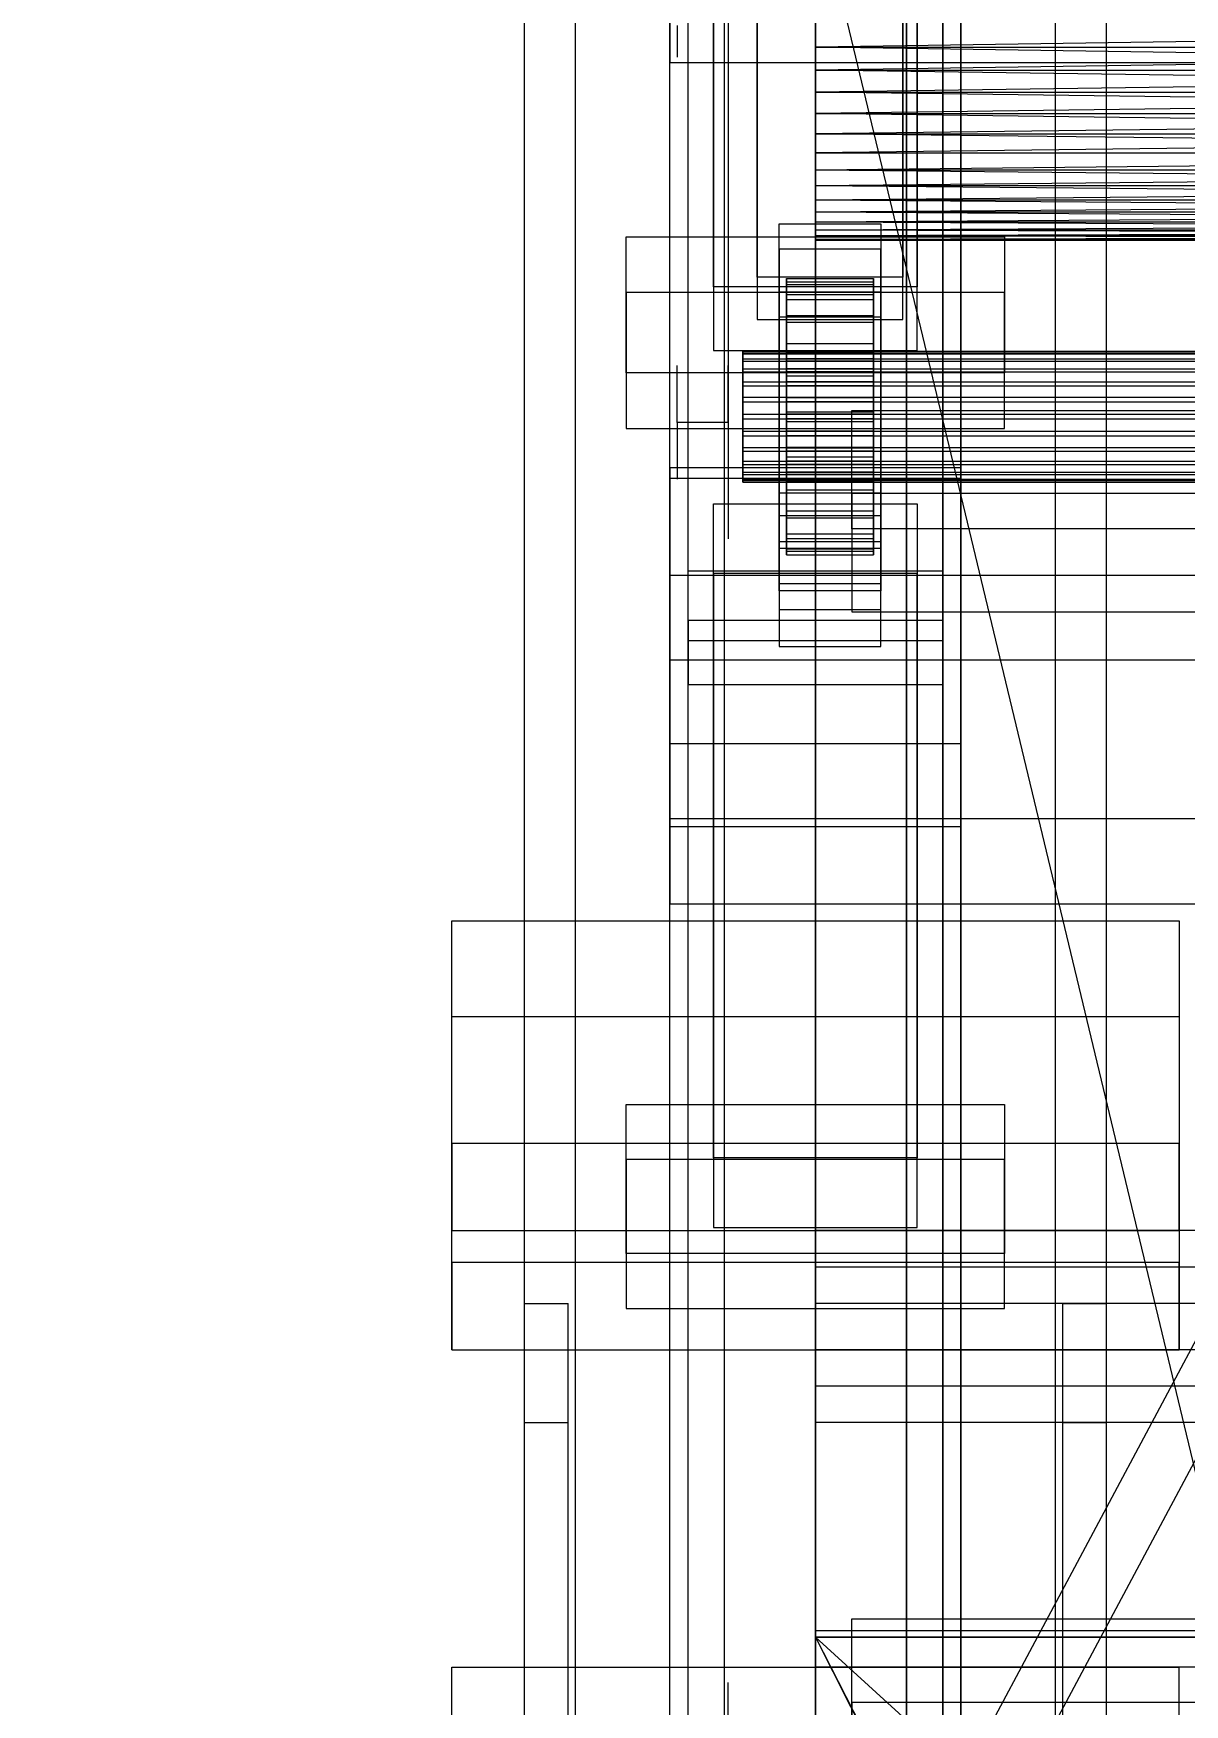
# Model space of a CAD drawing. Header units: millimetres. Extents: x -1970 to 34302, y -65268 to 6837.
# Drawn here: x -537.5 to -379.3, y -34069.3 to -33839.6 of the extents above; entities that cross this region are included whole.
import ezdxf

# ---------------------------------------------------------------- set-up
doc = ezdxf.new("R2010")
doc.units = ezdxf.units.MM
for name, color, linetype, lineweight in [('COTAS_O', 1, 'Continuous', 0), ('frontal_briquetadora', 7, 'Continuous', 0), ('frontal_C01', 7, 'Continuous', 0), ('frontal_C02', 7, 'Continuous', 0)]:
    doc.layers.add(name, color=color, linetype=linetype, lineweight=lineweight)
doc.dimstyles.new('R19_100', dxfattribs={"dimtxt": 250, "dimasz": 150, "dimexe": 150, "dimexo": 80, "dimgap": 100, "dimtad": 1, "dimtih": 1, "dimtoh": 1, "dimdsep": 46, "dimcen": 0.09, "dimadec": 0, "dimazin": 0, "dimtfac": 1, "dimtdec": 4, "dimtofl": 0, "dimtmove": 0, "dimatfit": 3, "dimfxl": 1, "dimtolj": 1, "dimtzin": 0, "dimarcsym": 0})

# ---------------------------------------------------------------- blocks, each defined once
blk = doc.blocks.new('*D35')
at = {"layer": 'COTAS_O', "color": 0, "lineweight": -2, "transparency": 16777216}
for p, q in [((-1725, -34320), (-1725, -33550)), ((1725, -34320), (1725, -33550)), ((-1575, -33700), (1575, -33700))]:
    blk.add_line(p, q, dxfattribs=at)
at = {"layer": 'COTAS_O', "color": 0, "transparency": 16777216}
for points in [[(-1575, -33675), (-1575, -33725), (-1725, -33700)], [(1575, -33675), (1575, -33725), (1725, -33700)]]:
    blk.add_solid(points, dxfattribs=at)
at = {"layer": 'Defpoints', "color": 0, "transparency": 16777216}
for p in [(1725, -33700), (-1725, -34400), (1725, -34400)]:
    blk.add_point(p, dxfattribs=at)
blk = doc.blocks.new('*D38')
at = {"layer": 'COTAS_O', "color": 0, "lineweight": -2, "transparency": 16777216}
for p, q in [((-570, -33700), (200, -33700)), ((50, -34750), (50, -33850)), ((-570, -34900), (200, -34900))]:
    blk.add_line(p, q, dxfattribs=at)
at = {"layer": 'COTAS_O', "color": 0, "transparency": 16777216}
for points in [[(25, -33850), (75, -33850), (50, -33700)], [(25, -34750), (75, -34750), (50, -34900)]]:
    blk.add_solid(points, dxfattribs=at)
at = {"layer": 'Defpoints', "color": 0, "transparency": 16777216}
for p in [(-650, -33700), (50, -33700), (-650, -34900)]:
    blk.add_point(p, dxfattribs=at)
blk = doc.blocks.new('*D39')
at = {"layer": 'COTAS_O', "color": 0, "lineweight": -2, "transparency": 16777216}
for p, q in [((-650, -34820), (-650, -34050)), ((650, -34820), (650, -34050)), ((-500, -34200), (500, -34200))]:
    blk.add_line(p, q, dxfattribs=at)
at = {"layer": 'COTAS_O', "color": 0, "transparency": 16777216}
for points in [[(-500, -34175), (-500, -34225), (-650, -34200)], [(500, -34175), (500, -34225), (650, -34200)]]:
    blk.add_solid(points, dxfattribs=at)
at = {"layer": 'Defpoints', "color": 0, "transparency": 16777216}
for p in [(650, -34200), (-650, -34900), (650, -34900)]:
    blk.add_point(p, dxfattribs=at)

msp = doc.modelspace()

# ---------------------------------------------------------------- linework, layer by layer
at = {"layer": 'frontal_briquetadora'}
for p, q in [((-430, -33750), (-430, -33844.629)), ((-430, -33750), (-430, -33841.488)), ((-430, -33820), (-430, -34060)), ((-430, -34260), (-430, -33820)), ((-430, -34680), (-430, -33820)), ((-430, -33820), (-430, -33855.985)), ((-430, -33820), (-430, -33853.384)), ((-430, -33820), (-430, -33850.606)), ((-430, -33820), (-430, -33847.678)), ((-430, -33844.629), (-430, -33820)), ((-430, -33820), (-223.45, -34680)), ((-442, -33835.05), (-442, -33854.202)), ((-430, -33835.05), (-430, -33854.202)), ((-449, -33838.521), (-449, -33841.304)), ((-442, -33838.521), (-442, -33841.304)), ((-210, -33838.284), (-430, -33841.488)), ((-430, -33841.488), (-430, -33838.284)), ((-449, -33841.304), (-449, -33842.849)), ((-442, -33841.304), (-442, -33842.849)), ((-210, -33841.488), (-430, -33844.629)), ((-430, -33844.629), (-430, -33841.488)), ((-430, -33841.488), (-210, -33841.488)), ((-210, -33844.629), (-430, -33841.488)), ((-210, -33844.629), (-430, -33847.678)), ((-430, -33847.678), (-430, -33844.629)), ((-430, -33844.629), (-210, -33844.629)), ((-210, -33847.678), (-430, -33844.629)), ((-210, -33847.678), (-430, -33850.606)), ((-430, -33850.606), (-430, -33847.678)), ((-430, -33847.678), (-210, -33847.678)), ((-210, -33850.606), (-430, -33847.678)), ((-210, -33850.606), (-430, -33853.384)), ((-430, -33853.384), (-430, -33850.606)), ((-430, -33850.606), (-210, -33850.606)), ((-210, -33853.384), (-430, -33850.606)), ((-442, -33854.202), (-442, -33872.05)), ((-210, -33853.384), (-430, -33855.985)), ((-430, -33855.985), (-430, -33853.384)), ((-430, -33853.384), (-210, -33853.384)), ((-210, -33855.985), (-430, -33853.384)), ((-430, -33853.384), (-430, -34060)), ((-430, -33854.202), (-430, -33872.05)), ((-210, -33855.985), (-430, -33858.384)), ((-430, -33858.384), (-430, -33855.985)), ((-430, -33855.985), (-210, -33855.985)), ((-430, -34060), (-430, -33855.985)), ((-210, -33858.384), (-430, -33858.384)), ((-210, -33858.384), (-430, -33860.559)), ((-430, -33860.559), (-430, -33858.384)), ((-210, -33860.559), (-430, -33858.384)), ((-430, -33858.384), (-430, -34060)), ((-210, -33860.559), (-430, -33860.559)), ((-210, -33860.559), (-430, -33862.488)), ((-430, -33862.488), (-430, -33860.559)), ((-210, -33862.488), (-430, -33860.559)), ((-430, -33860.559), (-430, -34060)), ((-210, -33862.488), (-430, -33862.488)), ((-210, -33862.488), (-430, -33864.153)), ((-430, -33864.153), (-430, -33862.488)), ((-210, -33864.153), (-430, -33862.488)), ((-430, -33862.488), (-430, -34060)), ((-210, -33864.153), (-430, -33864.153)), ((-210, -33864.153), (-430, -33865.538)), ((-430, -33865.538), (-430, -33864.153)), ((-210, -33865.538), (-430, -33864.153)), ((-430, -33864.153), (-430, -34060)), ((-210, -33865.538), (-430, -33865.538)), ((-210, -33865.538), (-430, -33866.629)), ((-430, -33866.629), (-430, -33865.538)), ((-210, -33866.629), (-430, -33865.538)), ((-430, -33865.538), (-430, -34060)), ((-210, -33866.629), (-430, -33866.629)), ((-210, -33866.629), (-430, -33867.416)), ((-430, -33867.416), (-430, -33866.629)), ((-210, -33867.416), (-430, -33866.629)), ((-430, -33866.629), (-430, -34060)), ((-210, -33867.416), (-430, -33867.416)), ((-210, -33867.416), (-430, -33867.891)), ((-430, -33867.891), (-430, -33867.416)), ((-210, -33867.891), (-430, -33867.416)), ((-430, -33867.416), (-430, -34060)), ((-210, -33867.891), (-430, -33867.891)), ((-210, -33867.891), (-430, -33868.05)), ((-430, -33868.05), (-430, -33867.891)), ((-210, -33868.05), (-430, -33867.891)), ((-430, -33867.891), (-430, -34060)), ((-210, -33868.05), (-430, -33868.05)), ((-430, -33868.05), (-430, -34060)), ((-442, -33872.05), (-442, -33887.376)), ((-430, -33872.05), (-430, -33887.376)), ((-449, -33886.795), (-449, -33885.25)), ((-449, -33889.579), (-449, -33886.795)), ((-442, -33886.795), (-442, -33885.25)), ((-442, -33889.579), (-442, -33886.795)), ((-442, -33887.376), (-442, -33899.136)), ((-430, -33887.376), (-430, -33899.136)), ((-449, -33893.05), (-449, -33889.579)), ((-442, -33893.05), (-442, -33889.579)), ((-442, -33893.05), (-449, -33893.05)), ((-449, -33893.05), (-449, -33896.521)), ((-442, -33893.05), (-442, -33896.521)), ((-449, -33896.521), (-449, -33899.304)), ((-442, -33896.521), (-442, -33899.304)), ((-449, -33899.304), (-449, -33900.849)), ((-442, -33899.136), (-442, -33906.528)), ((-442, -33899.304), (-442, -33900.849)), ((-430, -33899.136), (-430, -33906.528)), ((-442, -33906.528), (-442, -33909.05)), ((-430, -33906.528), (-430, -33909.05)), ((-430, -34060), (-430, -34490)), ((-210, -34060), (-430, -34060)), ((-430, -34060), (-210, -34260)), ((-430, -34060), (-430, -34260)), ((-335.556, -34060), (-430, -34060)), ((-430, -34060), (-333.957, -34060)), ((-337.006, -34060), (-430, -34060)), ((-338.292, -34060), (-430, -34060)), ((-430, -34060), (-332.223, -34060)), ((-339.402, -34060), (-430, -34060)), ((-430, -34060), (-330.371, -34060)), ((-340.325, -34060), (-430, -34060)), ((-430, -34060), (-328.419, -34060)), ((-341.053, -34060), (-430, -34060)), ((-430, -34060), (-326.386, -34060)), ((-430, -34060), (-324.292, -34060)), ((-341.577, -34060), (-430, -34060)), ((-341.894, -34060), (-430, -34060)), ((-430, -34060), (-322.156, -34060)), ((-342, -34060), (-430, -34060)), ((-430, -34060), (-320, -34060)), ((-430, -34060), (-430, -34305)), ((-430, -34496), (-430, -34060)), ((-430, -34060), (-210, -34490)), ((-430, -34060), (-210, -34496)), ((-442, -34068.127), (-442, -34066.237)), ((-442, -34071.891), (-442, -34068.127)), ((-430, -34068.127), (-430, -34066.237)), ((-430, -34071.891), (-430, -34068.127))]:
    msp.add_line(p, q, dxfattribs=at)
at = {"layer": 'frontal_C01'}
for p, q in [((-450, -33899.304), (-450, -33515.094)), ((-410, -33515.094), (-410, -33899.304)), ((-442.5, -34180.3), (-442.5, -33521.357)), ((-417.5, -33521.357), (-417.5, -34180.3)), ((-442.5, -34205.669), (-442.5, -33546.726)), ((-417.5, -34205.669), (-417.5, -33546.726)), ((-450, -33937.198), (-450, -33552.989)), ((-410, -33937.198), (-410, -33552.989)), ((-450, -34169.301), (-450, -33785.092)), ((-410, -33785.092), (-410, -34169.301)), ((-450, -33810.442), (-450, -33843.6)), ((-450, -33830.793), (-450, -33843.6)), ((-450, -34216.669), (-450, -33832.46)), ((-410, -34216.669), (-410, -33832.46)), ((-450, -33843.6), (450, -33843.6)), ((-425, -33907.696), (-425, -33891.431)), ((-425, -33891.431), (425, -33891.431)), ((-425, -33902.8), (-425, -33891.431)), ((-410, -33899.304), (-450, -33899.304)), ((-450, -33899.304), (-450, -33937.198)), ((-450, -34283.513), (-450, -33899.304)), ((-410, -33937.198), (-410, -33899.304)), ((-410, -33899.304), (-410, -34283.513)), ((425, -33902.8), (-425, -33902.8)), ((-425, -33902.8), (-425, -33919.065)), ((-444, -33913.84), (-444, -33904.235)), ((-444, -33904.235), (-416, -33904.235)), ((-444, -33994.115), (-444, -33904.235)), ((-416, -33904.235), (-416, -33913.84)), ((-416, -33904.235), (-416, -33994.115)), ((425, -33907.696), (-425, -33907.696)), ((-425, -33907.696), (-425, -33919.065)), ((-447.5, -33923.053), (-447.5, -33913.448)), ((-447.5, -33913.448), (-412.5, -33913.448)), ((-447.5, -34188.182), (-447.5, -33913.448)), ((-416, -33913.84), (-444, -33913.84)), ((-444, -33913.84), (-444, -34003.72)), ((-416, -34003.72), (-416, -33913.84)), ((-412.5, -33913.448), (-412.5, -33923.053)), ((-412.5, -33913.448), (-412.5, -34188.182)), ((-425, -33919.065), (425, -33919.065)), ((-412.5, -33923.053), (-447.5, -33923.053)), ((-447.5, -34197.787), (-447.5, -33923.053)), ((-412.5, -34197.787), (-412.5, -33923.053)), ((-450, -33937.198), (-410, -33937.198)), ((-450, -34321.407), (-450, -33937.198)), ((-410, -34321.407), (-410, -33937.198)), ((-480, -34008.498), (-480, -33974.701)), ((-480, -33974.701), (-380, -33974.701)), ((-480, -34020.498), (-480, -33974.701)), ((-380, -33974.701), (-380, -34008.498)), ((-380, -33974.701), (-380, -34020.498)), ((-456, -34007.268), (-456, -33986.777)), ((-456, -33986.777), (-404, -33986.777)), ((-456, -33994.356), (-456, -33986.777)), ((-404, -33986.777), (-404, -34007.268)), ((-404, -33986.777), (-404, -33994.356)), ((-404, -33994.356), (-456, -33994.356)), ((-456, -33994.356), (-456, -34014.847)), ((-416, -33994.115), (-444, -33994.115)), ((-444, -33994.115), (-444, -34003.72)), ((-416, -34003.72), (-416, -33994.115)), ((-404, -34014.847), (-404, -33994.356)), ((-444, -34003.72), (-416, -34003.72)), ((-380, -34008.498), (-480, -34008.498)), ((-480, -34008.498), (-480, -34020.498)), ((-404, -34007.268), (-456, -34007.268)), ((-456, -34007.268), (-456, -34014.847)), ((-404, -34014.847), (-404, -34007.268)), ((-380, -34020.498), (-380, -34008.498)), ((-456, -34014.847), (-404, -34014.847)), ((-480, -34020.498), (-380, -34020.498)), ((-430, -34020.498), (-430, -34025.498)), ((430, -34020.498), (-430, -34020.498)), ((430, -34025.498), (-430, -34025.498)), ((-430, -34025.498), (-430, -34075.498)), ((-470, -34133.498), (-470, -34030.498)), ((-470, -34030.498), (-464, -34030.498)), ((-464, -34133.498), (-464, -34030.498)), ((-430, -34133.498), (-375, -34030.498)), ((-375, -34030.498), (-430, -34030.498)), ((-430, -34030.498), (-430, -34133.498)), ((-396, -34133.498), (-396, -34030.498)), ((-396, -34030.498), (-390, -34030.498)), ((-390, -34133.498), (-390, -34030.498))]:
    msp.add_line(p, q, dxfattribs=at)
at = {"layer": 'frontal_C02'}
for p, q in [((-450, -33900.768), (-450, -33550.05)), ((-410, -33550.05), (-410, -33900.768)), ((-470, -35975), (-470, -33576.746)), ((-463, -35975), (-463, -33576.746)), ((-397, -35975), (-397, -33576.746)), ((-390, -35975), (-390, -33576.746)), ((-450, -33948.585), (-450, -33597.867)), ((-410, -33948.585), (-410, -33597.867)), ((-450, -34074.565), (-450, -33723.846)), ((-410, -33723.846), (-410, -34074.565)), ((-442.5, -34261.912), (-442.5, -33729.49)), ((-417.5, -33729.49), (-417.5, -34261.912)), ((-438, -33873.072), (-438, -33731.97)), ((-418, -33731.97), (-418, -33873.072)), ((-447.5, -33920.293), (-447.5, -33738.589)), ((-438, -33737.816), (-438, -33878.918)), ((-418, -33878.918), (-418, -33737.816)), ((-412.5, -33738.589), (-412.5, -33920.293)), ((-447.5, -33929.061), (-447.5, -33747.357)), ((-412.5, -33929.061), (-412.5, -33747.357)), ((-442.5, -34288.878), (-442.5, -33756.456)), ((-417.5, -34288.878), (-417.5, -33756.456)), ((-450, -34112.818), (-450, -33762.099)), ((-410, -34112.818), (-410, -33762.099)), ((-444, -33874.416), (-444, -33785.284)), ((-416, -33785.284), (-416, -33874.416)), ((-444, -33794.052), (-444, -33883.184)), ((-416, -33883.184), (-416, -33794.052)), ((-435, -33869.247), (-435, -33865.74)), ((-435, -33865.74), (-421, -33865.74)), ((-435, -33905.906), (-435, -33865.74)), ((-421, -33865.74), (-421, -33869.247)), ((-421, -33865.74), (-421, -33905.906)), ((-456, -33886.24), (-456, -33867.535)), ((-456, -33867.535), (-404, -33867.535)), ((-456, -33875.186), (-456, -33867.535)), ((-404, -33867.535), (-404, -33886.24)), ((-404, -33867.535), (-404, -33875.186)), ((-421, -33869.247), (-435, -33869.247)), ((-435, -33869.247), (-435, -33909.413)), ((-421, -33909.413), (-421, -33869.247)), ((-418, -33873.072), (-438, -33873.072)), ((-438, -33873.072), (-438, -33878.918)), ((-418, -33878.918), (-418, -33873.072)), ((-404, -33875.186), (-456, -33875.186)), ((-456, -33875.186), (-456, -33893.891)), ((-416, -33874.416), (-444, -33874.416)), ((-444, -33874.416), (-444, -33883.184)), ((-435, -33878.6), (-435, -33875.092)), ((-435, -33875.092), (-421, -33875.092)), ((-435, -33915.259), (-435, -33875.092)), ((-434, -33883.258), (-434, -33873.264)), ((-434, -33873.264), (-434, -33873.74)), ((-434, -33873.264), (-422, -33873.264)), ((-434, -33874.082), (-434, -33873.264)), ((-434, -33883.484), (-434, -33873.74)), ((-434, -33873.74), (-434, -33875.478)), ((-434, -33873.74), (-422, -33873.74)), ((-434, -33883.646), (-434, -33874.082)), ((-434, -33874.082), (-422, -33874.082)), ((-434, -33876.139), (-434, -33874.082)), ((-434, -33884.307), (-434, -33875.478)), ((-434, -33875.478), (-434, -33878.359)), ((-434, -33875.478), (-422, -33875.478)), ((-422, -33873.74), (-422, -33873.264)), ((-422, -33873.264), (-422, -33883.258)), ((-422, -33873.264), (-422, -33874.082)), ((-422, -33875.478), (-422, -33873.74)), ((-422, -33873.74), (-422, -33883.484)), ((-422, -33874.082), (-422, -33883.646)), ((-422, -33874.082), (-422, -33876.139)), ((-422, -33878.359), (-422, -33875.478)), ((-422, -33875.478), (-422, -33884.307)), ((-421, -33875.092), (-421, -33878.6)), ((-421, -33875.092), (-421, -33915.259)), ((-416, -33883.184), (-416, -33874.416)), ((-404, -33893.891), (-404, -33875.186)), ((-434, -33884.62), (-434, -33876.139)), ((-434, -33876.139), (-422, -33876.139)), ((-434, -33879.293), (-434, -33876.139)), ((-422, -33876.139), (-422, -33884.62)), ((-422, -33876.139), (-422, -33879.293)), ((-438, -33878.918), (-418, -33878.918)), ((-421, -33878.6), (-435, -33878.6)), ((-435, -33878.6), (-435, -33918.766)), ((-434, -33885.671), (-434, -33878.359)), ((-434, -33878.359), (-434, -33882.186)), ((-434, -33878.359), (-422, -33878.359)), ((-434, -33886.114), (-434, -33879.293)), ((-434, -33879.293), (-422, -33879.293)), ((-434, -33883.331), (-434, -33879.293)), ((-422, -33882.186), (-422, -33878.359)), ((-422, -33878.359), (-422, -33885.671)), ((-422, -33879.293), (-422, -33886.114)), ((-422, -33879.293), (-422, -33883.331)), ((-421, -33918.766), (-421, -33878.6)), ((-434, -33887.484), (-434, -33882.186)), ((-434, -33882.186), (-434, -33886.7)), ((-434, -33882.186), (-422, -33882.186)), ((-422, -33886.7), (-422, -33882.186)), ((-422, -33882.186), (-422, -33887.484)), ((-444, -33883.184), (-416, -33883.184)), ((-440, -33883.646), (-440, -33883.258)), ((-440, -33883.258), (-440, -33883.484)), ((-440, -33883.258), (440, -33883.258)), ((-440, -33883.484), (-440, -33884.307)), ((-440, -33883.484), (440, -33883.484)), ((-440, -33884.62), (-440, -33883.646)), ((-440, -33883.646), (440, -33883.646)), ((-440, -33884.307), (-440, -33885.671)), ((-440, -33884.307), (440, -33884.307)), ((-440, -33886.114), (-440, -33884.62)), ((-440, -33884.62), (440, -33884.62)), ((-434, -33883.484), (-434, -33883.258)), ((-422, -33883.258), (-434, -33883.258)), ((-434, -33883.258), (-434, -33883.646)), ((-434, -33888.027), (-434, -33883.331)), ((-434, -33883.331), (-422, -33883.331)), ((-434, -33887.977), (-434, -33883.331)), ((-434, -33884.307), (-434, -33883.484)), ((-422, -33883.484), (-434, -33883.484)), ((-422, -33883.646), (-434, -33883.646)), ((-434, -33883.646), (-434, -33884.62)), ((-434, -33885.671), (-434, -33884.307)), ((-422, -33884.307), (-434, -33884.307)), ((-422, -33884.62), (-434, -33884.62)), ((-434, -33884.62), (-434, -33886.114)), ((-422, -33883.258), (-422, -33883.484)), ((-422, -33883.646), (-422, -33883.258)), ((-422, -33883.331), (-422, -33888.027)), ((-422, -33883.331), (-422, -33887.977)), ((-422, -33883.484), (-422, -33884.307)), ((-422, -33884.62), (-422, -33883.646)), ((-422, -33884.307), (-422, -33885.671)), ((-422, -33886.114), (-422, -33884.62)), ((-404, -33886.24), (-456, -33886.24)), ((-456, -33886.24), (-456, -33893.891)), ((-440, -33885.671), (-440, -33887.484)), ((-440, -33885.671), (440, -33885.671)), ((-440, -33888.027), (-440, -33886.114)), ((-440, -33886.114), (440, -33886.114)), ((-434, -33887.484), (-434, -33885.671)), ((-422, -33885.671), (-434, -33885.671)), ((-422, -33886.114), (-434, -33886.114)), ((-434, -33886.114), (-434, -33888.027)), ((-434, -33886.7), (-434, -33889.622)), ((-422, -33886.7), (-434, -33886.7)), ((-434, -33886.7), (-434, -33891.592)), ((-422, -33885.671), (-422, -33887.484)), ((-422, -33888.027), (-422, -33886.114)), ((-422, -33889.622), (-422, -33886.7)), ((-422, -33891.592), (-422, -33886.7)), ((-404, -33893.891), (-404, -33886.24)), ((-440, -33887.484), (-440, -33889.622)), ((-440, -33887.484), (440, -33887.484)), ((-440, -33890.227), (-440, -33888.027)), ((-440, -33888.027), (440, -33888.027)), ((-434, -33889.622), (-434, -33887.484)), ((-422, -33887.484), (-434, -33887.484)), ((-434, -33890.227), (-434, -33887.977)), ((-434, -33887.977), (-422, -33887.977)), ((-434, -33892.914), (-434, -33887.977)), ((-422, -33888.027), (-434, -33888.027)), ((-434, -33888.027), (-434, -33890.227)), ((-422, -33887.484), (-422, -33889.622)), ((-422, -33887.977), (-422, -33890.227)), ((-422, -33887.977), (-422, -33892.914)), ((-422, -33890.227), (-422, -33888.027)), ((-440, -33889.622), (-440, -33891.94)), ((440, -33889.622), (-440, -33889.622)), ((-440, -33892.566), (-440, -33890.227)), ((-440, -33890.227), (440, -33890.227)), ((-434, -33889.622), (-422, -33889.622)), ((-434, -33891.94), (-434, -33889.622)), ((-422, -33890.227), (-434, -33890.227)), ((-434, -33890.227), (-434, -33892.566)), ((-434, -33891.94), (-434, -33891.592)), ((-434, -33891.592), (-434, -33896.529)), ((-434, -33891.592), (-422, -33891.592)), ((-422, -33889.622), (-422, -33891.94)), ((-422, -33892.566), (-422, -33890.227)), ((-422, -33896.529), (-422, -33891.592)), ((-422, -33891.592), (-422, -33891.94)), ((-456, -33893.891), (-404, -33893.891)), ((-440, -33891.94), (-440, -33894.278)), ((-440, -33891.94), (440, -33891.94)), ((-440, -33894.883), (-440, -33892.566)), ((-440, -33892.566), (440, -33892.566)), ((-434, -33894.278), (-434, -33891.94)), ((-422, -33891.94), (-434, -33891.94)), ((-434, -33892.566), (-434, -33892.914)), ((-422, -33892.566), (-434, -33892.566)), ((-434, -33892.566), (-434, -33894.883)), ((-434, -33892.914), (-422, -33892.914)), ((-434, -33897.806), (-434, -33892.914)), ((-422, -33891.94), (-422, -33894.278)), ((-422, -33892.914), (-422, -33892.566)), ((-422, -33894.883), (-422, -33892.566)), ((-422, -33892.914), (-422, -33897.806)), ((-440, -33894.278), (-440, -33896.479)), ((-440, -33894.278), (440, -33894.278)), ((-440, -33897.021), (-440, -33894.883)), ((-440, -33894.883), (440, -33894.883)), ((-434, -33896.479), (-434, -33894.278)), ((-434, -33894.278), (-434, -33896.529)), ((-422, -33894.278), (-434, -33894.278)), ((-434, -33894.883), (-434, -33897.806)), ((-422, -33894.883), (-434, -33894.883)), ((-434, -33894.883), (-434, -33897.021)), ((-422, -33896.529), (-422, -33894.278)), ((-422, -33894.278), (-422, -33896.479)), ((-422, -33897.806), (-422, -33894.883)), ((-422, -33897.021), (-422, -33894.883)), ((-440, -33896.479), (-440, -33898.392)), ((-440, -33896.479), (440, -33896.479)), ((-440, -33898.834), (-440, -33897.021)), ((-440, -33897.021), (440, -33897.021)), ((-440, -33898.392), (-440, -33899.886)), ((-440, -33898.392), (440, -33898.392)), ((-434, -33898.392), (-434, -33896.479)), ((-434, -33896.479), (-434, -33901.175)), ((-422, -33896.479), (-434, -33896.479)), ((-434, -33896.529), (-434, -33901.175)), ((-434, -33896.529), (-422, -33896.529)), ((-434, -33897.021), (-434, -33902.319)), ((-422, -33897.021), (-434, -33897.021)), ((-434, -33897.021), (-434, -33898.834)), ((-434, -33897.806), (-422, -33897.806)), ((-434, -33902.319), (-434, -33897.806)), ((-434, -33899.886), (-434, -33898.392)), ((-434, -33898.392), (-434, -33905.212)), ((-422, -33898.392), (-434, -33898.392)), ((-422, -33901.175), (-422, -33896.479)), ((-422, -33896.479), (-422, -33898.392)), ((-422, -33901.175), (-422, -33896.529)), ((-422, -33902.319), (-422, -33897.021)), ((-422, -33898.834), (-422, -33897.021)), ((-422, -33897.806), (-422, -33902.319)), ((-422, -33905.212), (-422, -33898.392)), ((-422, -33898.392), (-422, -33899.886)), ((-410, -33900.768), (-450, -33900.768)), ((-450, -33900.768), (-450, -33948.585)), ((-450, -34251.487), (-450, -33900.768)), ((-440, -33900.199), (-440, -33898.834)), ((-440, -33898.834), (440, -33898.834)), ((-440, -33899.886), (-440, -33900.86)), ((-440, -33899.886), (440, -33899.886)), ((-440, -33901.022), (-440, -33900.199)), ((-440, -33900.199), (440, -33900.199)), ((-434, -33898.834), (-434, -33906.147)), ((-422, -33898.834), (-434, -33898.834)), ((-434, -33898.834), (-434, -33900.199)), ((-434, -33900.86), (-434, -33899.886)), ((-434, -33899.886), (-434, -33908.367)), ((-422, -33899.886), (-434, -33899.886)), ((-434, -33900.199), (-434, -33909.028)), ((-422, -33900.199), (-434, -33900.199)), ((-434, -33900.199), (-434, -33901.022)), ((-422, -33906.147), (-422, -33898.834)), ((-422, -33900.199), (-422, -33898.834)), ((-422, -33908.367), (-422, -33899.886)), ((-422, -33899.886), (-422, -33900.86)), ((-422, -33909.028), (-422, -33900.199)), ((-422, -33901.022), (-422, -33900.199)), ((-410, -33948.585), (-410, -33900.768)), ((-410, -33900.768), (-410, -34251.487)), ((-440, -33900.86), (-440, -33901.247)), ((-440, -33900.86), (440, -33900.86)), ((-440, -33901.247), (-440, -33901.022)), ((-440, -33901.022), (440, -33901.022)), ((-440, -33901.247), (440, -33901.247)), ((-435, -33916.189), (-435, -33902.745)), ((-435, -33902.745), (-421, -33902.745)), ((-435, -33910.395), (-435, -33902.745)), ((-434, -33901.247), (-434, -33900.86)), ((-434, -33900.86), (-434, -33910.423)), ((-422, -33900.86), (-434, -33900.86)), ((-434, -33901.022), (-434, -33910.765)), ((-422, -33901.022), (-434, -33901.022)), ((-434, -33901.022), (-434, -33901.247)), ((-434, -33901.175), (-434, -33905.212)), ((-434, -33901.175), (-422, -33901.175)), ((-434, -33901.247), (-434, -33911.241)), ((-422, -33901.247), (-434, -33901.247)), ((-434, -33902.319), (-422, -33902.319)), ((-434, -33906.147), (-434, -33902.319)), ((-422, -33910.423), (-422, -33900.86)), ((-422, -33900.86), (-422, -33901.247)), ((-422, -33910.765), (-422, -33901.022)), ((-422, -33901.247), (-422, -33901.022)), ((-422, -33905.212), (-422, -33901.175)), ((-422, -33911.241), (-422, -33901.247)), ((-422, -33902.319), (-422, -33906.147)), ((-421, -33902.745), (-421, -33916.189)), ((-421, -33902.745), (-421, -33910.395)), ((-434, -33905.212), (-434, -33908.367)), ((-434, -33905.212), (-422, -33905.212)), ((-422, -33908.367), (-422, -33905.212)), ((-421, -33905.906), (-435, -33905.906)), ((-435, -33905.906), (-435, -33909.413)), ((-434, -33906.147), (-422, -33906.147)), ((-434, -33909.028), (-434, -33906.147)), ((-422, -33906.147), (-422, -33909.028)), ((-421, -33909.413), (-421, -33905.906)), ((-435, -33909.413), (-421, -33909.413)), ((-434, -33908.367), (-434, -33910.423)), ((-434, -33908.367), (-422, -33908.367)), ((-434, -33909.028), (-422, -33909.028)), ((-434, -33910.765), (-434, -33909.028)), ((-422, -33910.423), (-422, -33908.367)), ((-422, -33909.028), (-422, -33910.765)), ((-421, -33910.395), (-435, -33910.395)), ((-435, -33910.395), (-435, -33923.84)), ((-434, -33910.423), (-434, -33911.241)), ((-434, -33910.423), (-422, -33910.423)), ((-434, -33910.765), (-422, -33910.765)), ((-434, -33911.241), (-434, -33910.765)), ((-434, -33911.241), (-422, -33911.241)), ((-422, -33911.241), (-422, -33910.423)), ((-422, -33910.765), (-422, -33911.241)), ((-421, -33923.84), (-421, -33910.395)), ((-450, -33925.74), (-450, -33914.05)), ((-450, -33914.05), (450, -33914.05)), ((-450, -33947.522), (-450, -33914.05)), ((-421, -33915.259), (-435, -33915.259)), ((-435, -33915.259), (-435, -33918.766)), ((-421, -33916.189), (-435, -33916.189)), ((-435, -33916.189), (-435, -33923.84)), ((-421, -33918.766), (-421, -33915.259)), ((-421, -33923.84), (-421, -33916.189)), ((-435, -33918.766), (-421, -33918.766)), ((-412.5, -33920.293), (-447.5, -33920.293)), ((-447.5, -33920.293), (-447.5, -33929.061)), ((-412.5, -33929.061), (-412.5, -33920.293)), ((450, -33925.74), (-450, -33925.74)), ((-450, -33925.74), (-450, -33959.212)), ((-435, -33923.84), (-421, -33923.84)), ((-447.5, -33929.061), (-412.5, -33929.061)), ((450, -33947.522), (-450, -33947.522)), ((-450, -33947.522), (-450, -33959.212)), ((-450, -33948.585), (-410, -33948.585)), ((-450, -34299.304), (-450, -33948.585)), ((-410, -34299.304), (-410, -33948.585)), ((-450, -33959.212), (450, -33959.212)), ((-480, -33992.136), (-480, -33961.575)), ((-480, -33961.575), (-380, -33961.575)), ((-480, -34004.136), (-480, -33961.575)), ((-380, -33961.575), (-380, -33992.136)), ((-380, -33961.575), (-380, -34004.136)), ((-380, -33992.136), (-480, -33992.136)), ((-480, -33992.136), (-480, -34004.136)), ((-380, -34004.136), (-380, -33992.136)), ((-480, -34004.136), (-380, -34004.136)), ((-430, -34004.136), (-430, -34009.136)), ((430, -34004.136), (-430, -34004.136)), ((430, -34009.136), (-430, -34009.136)), ((-430, -34009.136), (-430, -34059.136)), ((-470, -34117.136), (-470, -34014.136)), ((-470, -34014.136), (-464, -34014.136)), ((-464, -34117.136), (-464, -34014.136)), ((-430, -34117.136), (-375, -34014.136)), ((-375, -34014.136), (-430, -34014.136)), ((-430, -34014.136), (-430, -34117.136)), ((-396, -34117.136), (-396, -34014.136)), ((-396, -34014.136), (-390, -34014.136)), ((-390, -34117.136), (-390, -34014.136)), ((-430, -34059.136), (-430, -34064.136)), ((430, -34059.136), (-430, -34059.136)), ((-425, -34072.349), (-425, -34057.502)), ((-425, -34057.502), (425, -34057.502)), ((-425, -34068.978), (-425, -34057.502)), ((-480, -34064.136), (-380, -34064.136)), ((-480, -34072.136), (-480, -34064.136)), ((430, -34064.136), (-430, -34064.136)), ((-380, -34072.136), (-380, -34064.136)), ((425, -34068.978), (-425, -34068.978)), ((-425, -34068.978), (-425, -34083.825))]:
    msp.add_line(p, q, dxfattribs=at)

# ---------------------------------------------------------------- dimensions: what is measured, and where the dimension line sits
at = {"layer": 'COTAS_O'}
for p1, p2, distance, picture, middle in [((-1725, -34400), (1725, -34400), 700, '*D35', (0, -33700)), ((-650, -34900), (-650, -33700), -700, '*D38', (50, -34300)), ((-650, -34900), (650, -34900), 700, '*D39', (0, -34200))]:
    dim = msp.add_aligned_dim(p1=p1, p2=p2, distance=distance, text='<> O', dimstyle='R19_100', dxfattribs=at)
    dim.commit()
    dim.dimension.update_dxf_attribs({"geometry": picture, "text_midpoint": middle})

doc.saveas('drawing.dxf')
